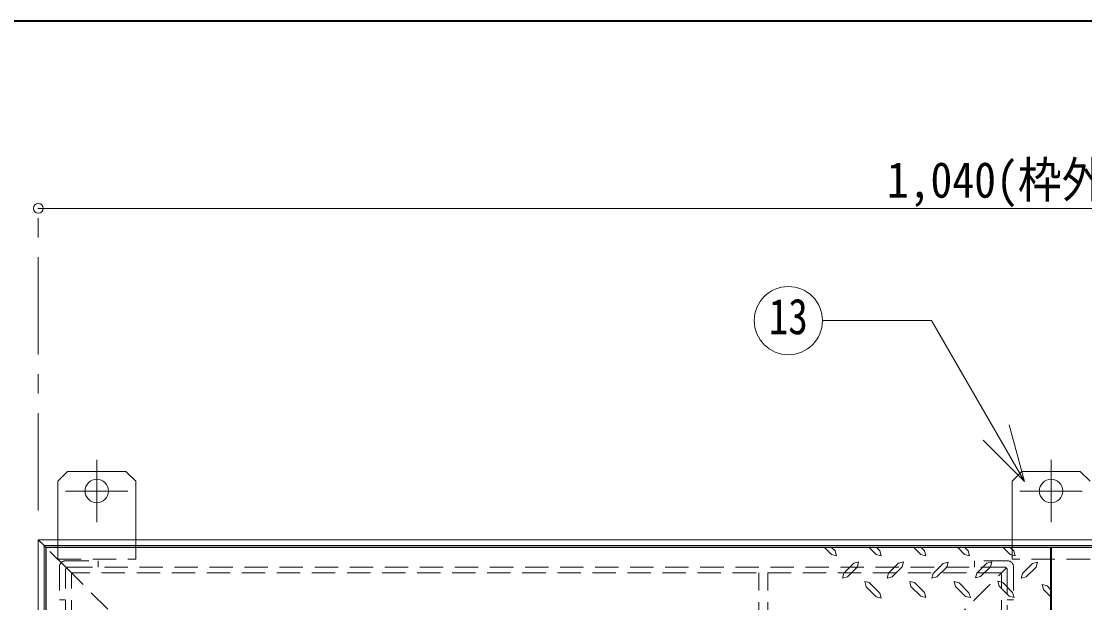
# Model space of a CAD drawing. Units: millimetres at full size, sheet at 1:10; details may follow other scales. Extents: x -2094 to 1956, y -1414 to 1396.
# Drawn here: x -1762 to -1216, y 1098 to 1396 of the extents above; entities that cross this region are included whole.
import ezdxf
from ezdxf.enums import TextEntityAlignment as Align

# ---------------------------------------------------------------- set-up
doc = ezdxf.new("R2010")
doc.units = ezdxf.units.MM
doc.header["$LTSCALE"] = 10
doc.header["$PDMODE"] = 32
doc.header["$PDSIZE"] = 5
doc.linetypes.add('CHAIN1', pattern=[8, 5, -1, 1, -1])
doc.linetypes.add('DASHED1', pattern=[1.8, 1.2, -0.6])
doc.layers.add('0-0_ﾚｲﾔ1', color=4, linetype='Continuous', lineweight=9)
doc.styles.add('ＭＳ ゴシック', font='')
doc.styles.get('ＭＳ ゴシック').set_extended_font_data('MS Gothic')

msp = doc.modelspace()

# ---------------------------------------------------------------- linework, layer by layer
at = {"layer": '0-0_ﾚｲﾔ1', "color": 1, "lineweight": 40}
for p, q in [((1956.31, 1396.33), (-2093.69, 1396.33)), ((-1233.69, 835.33), (-1233.69, 1126.33))]:
    msp.add_line(p, q, dxfattribs=at)
at = {"layer": '0-0_ﾚｲﾔ1', "linetype": 'CHAIN1'}
for p, q in [((-1753.69, 1145.33), (-1753.69, 1300.33)), ((-1723.69, 1171.33), (-1723.69, 1139.33)), ((-1233.69, 1171.33), (-1233.69, 1139.33)), ((-1707.69, 1155.33), (-1739.69, 1155.33)), ((-1249.69, 1155.33), (-1217.69, 1155.33))]:
    msp.add_line(p, q, dxfattribs=at)
at = {"layer": '0-0_ﾚｲﾔ1'}
for p, q in [((-713.69, 1300.33), (-1753.69, 1300.33)), ((-1743.69, 1160.33), (-1738.69, 1165.33)), ((-1708.69, 1165.33), (-1738.69, 1165.33)), ((-1708.69, 1165.33), (-1703.69, 1160.33)), ((-1248.69, 1165.33), (-1253.69, 1160.33)), ((-1248.69, 1165.33), (-1218.69, 1165.33)), ((-1213.69, 1160.33), (-1218.69, 1165.33)), ((-1743.69, 1160.33), (-1743.69, 1130.33)), ((-1703.69, 1160.33), (-1703.69, 1130.33)), ((-1253.69, 1160.33), (-1253.69, 1130.33)), ((-1750.69, 1127.33), (-1749.69, 1126.33)), ((-1350.09, 1126.33), (-1346.47, 1122.72)), ((-1346.39, 1126.33), (-1344.62, 1124.57)), ((-1327.11, 1126.33), (-1323.49, 1122.72)), ((-1323.41, 1126.33), (-1321.64, 1124.57)), ((-1304.2, 1126.33), (-1300.59, 1122.72)), ((-1300.43, 1126.33), (-1298.66, 1124.57)), ((-1281.57, 1126.33), (-1278.17, 1122.8)), ((-1277.93, 1126.33), (-1276.24, 1124.65)), ((-1258.32, 1126.33), (-1254.7, 1122.72)), ((-1254.62, 1126.33), (-1252.86, 1124.57)), ((-1343.9, 1122.08), (-1346.47, 1122.72)), ((-1344.62, 1124.57), (-1343.9, 1122.08)), ((-1320.92, 1122.08), (-1323.49, 1122.72)), ((-1321.64, 1124.57), (-1320.92, 1122.08)), ((-1298.02, 1122), (-1300.59, 1122.72)), ((-1298.66, 1124.57), (-1298.02, 1122)), ((-1275.6, 1122.16), (-1278.17, 1122.8)), ((-1276.24, 1124.65), (-1275.6, 1122.16)), ((-1252.13, 1122), (-1254.7, 1122.72)), ((-1252.86, 1124.57), (-1252.13, 1122)), ((-1338.2, 1111.31), (-1333.13, 1116.37)), ((-1315.21, 1111.31), (-1310.15, 1116.37)), ((-1292.31, 1111.23), (-1287.25, 1116.29)), ((-1269.89, 1111.39), (-1264.83, 1116.45)), ((-1246.43, 1111.23), (-1241.37, 1116.29)), ((-1340.12, 1113.16), (-1340.77, 1110.66)), ((-1338.2, 1111.31), (-1340.77, 1110.66)), ((-1327.06, 1108.41), (-1329.28, 1108.98)), ((-1328.56, 1106.12), (-1329.28, 1108.98)), ((-1317.14, 1113.16), (-1317.78, 1110.66)), ((-1315.21, 1111.31), (-1317.78, 1110.66)), ((-1305.65, 1106.41), (-1306.29, 1108.98)), ((-1303.8, 1108.33), (-1306.29, 1108.98)), ((-1294.24, 1113.08), (-1294.88, 1110.58)), ((-1292.31, 1111.23), (-1294.88, 1110.58)), ((-1282.75, 1106.33), (-1283.39, 1108.9)), ((-1280.9, 1108.25), (-1283.39, 1108.9)), ((-1271.82, 1113.24), (-1272.46, 1110.75)), ((-1269.89, 1111.39), (-1272.46, 1110.75)), ((-1260.33, 1106.49), (-1260.97, 1109.06)), ((-1258.48, 1108.41), (-1260.97, 1109.06)), ((-1248.36, 1113.08), (-1249, 1110.58)), ((-1246.43, 1111.23), (-1249, 1110.58)), ((-1328.56, 1106.12), (-1323.49, 1101.05)), ((-1327.06, 1108.41), (-1321.64, 1102.9)), ((-1326.7, 1108.04), (-1326.94, 1108.1)), ((-1305.65, 1106.41), (-1300.59, 1101.34)), ((-1303.8, 1108.33), (-1298.74, 1103.19)), ((-1298.74, 1103.19), (-1298.02, 1100.7)), ((-1282.75, 1106.33), (-1277.69, 1101.26)), ((-1280.9, 1108.25), (-1275.84, 1103.11)), ((-1275.84, 1103.11), (-1275.12, 1100.62)), ((-1260.33, 1106.49), (-1255.27, 1101.42)), ((-1258.48, 1108.41), (-1253.42, 1103.27)), ((-1253.42, 1103.27), (-1252.7, 1100.78)), ((-1235.74, 1106.73), (-1238.31, 1107.37)), ((-1237.59, 1104.8), (-1238.31, 1107.37)), ((-1237.59, 1104.8), (-1233.69, 1100.9)), ((-1235.74, 1106.73), (-1233.69, 1104.39)), ((-1320.92, 1100.41), (-1323.49, 1101.05)), ((-1321.64, 1102.9), (-1320.92, 1100.41)), ((-1298.02, 1100.7), (-1300.59, 1101.34)), ((-1275.12, 1100.62), (-1277.69, 1101.26)), ((-1252.7, 1100.78), (-1255.27, 1101.42))]:
    msp.add_line(p, q, dxfattribs=at)
at = {"layer": '0-0_ﾚｲﾔ1', "color": 7, "lineweight": 18}
for p, q in [((-1295.01, 1242.75), (-1351.08, 1242.75)), ((-1247.39, 1160.28), (-1295.01, 1242.75)), ((-1247.39, 1160.28), (-1255.16, 1189.26)), ((-1247.39, 1160.28), (-1268.61, 1181.49)), ((-1750.69, 1127.33), (-1753.69, 1130.33)), ((-713.69, 1130.33), (-1753.69, 1130.33)), ((-1753.69, 1130.33), (-1753.69, 835.33)), ((-716.69, 1127.33), (-1750.69, 1127.33)), ((-1750.69, 1127.33), (-1750.69, 835.33))]:
    msp.add_line(p, q, dxfattribs=at)
at = {"layer": '0-0_ﾚｲﾔ1', "linetype": 'DASHED1'}
for p, q in [((-1743.69, 1130.33), (-1743.69, 1120.33)), ((-1703.69, 1130.33), (-1703.69, 1120.33)), ((-1253.69, 1130.33), (-1253.69, 1120.33)), ((-1739.22, 1115.87), (-1749.69, 1126.33)), ((-1743.69, 1120.33), (-1703.69, 1120.33)), ((-1739.69, 1119.53), (-1722.89, 1119.53)), ((-1722.89, 1119.53), (-1722.89, 1116.33)), ((-1272.99, 1119.53), (-1272.99, 1116.33)), ((-1256.19, 1119.53), (-1272.99, 1119.53)), ((-1213.69, 1120.33), (-1253.69, 1120.33)), ((-1742.89, 1116.33), (-1742.89, 1099.53)), ((-1252.99, 1116.33), (-1252.99, 1099.53)), ((-1259.19, 1113.33), (-1736.69, 1113.33)), ((-1736.69, 835.33), (-1736.69, 1113.33)), ((-1383.69, 1086.33), (-1383.69, 1113.33)), ((-1379.19, 1086.33), (-1379.19, 1113.33)), ((-1259.19, 835.33), (-1259.19, 1113.33)), ((-1739.69, 1099.53), (-1742.89, 1099.53)), ((-1256.19, 1099.53), (-1252.99, 1099.53))]:
    msp.add_line(p, q, dxfattribs=at)
at = {"layer": '0-0_ﾚｲﾔ1', "color": 5, "lineweight": 25}
for p in [(-717.69, 1126.33), (-1749.69, 835.33)]:
    msp.add_line(p, (-1749.69, 1126.33), dxfattribs=at)
at = {"layer": '0-0_ﾚｲﾔ1', "color": 7, "linetype": 'DASHED1', "lineweight": 18}
for p, q in [((-1739.69, 835.33), (-1739.69, 1114.73)), ((-1739.22, 1115.87), (-1709.69, 1086.33)), ((-1257.79, 1116.33), (-1738.09, 1116.33)), ((-1286.19, 1086.33), (-1256.66, 1115.87)), ((-1256.19, 1114.73), (-1256.19, 835.33))]:
    msp.add_line(p, q, dxfattribs=at)
at = {"layer": '0-0_ﾚｲﾔ1'}
for points in [[(-1340.12, 1113.16), (-1334.98, 1118.3), (-1332.49, 1118.94), (-1333.13, 1116.37)], [(-1317.14, 1113.16), (-1312, 1118.3), (-1309.51, 1118.94), (-1310.15, 1116.37)], [(-1294.24, 1113.08), (-1289.1, 1118.22), (-1286.61, 1118.86), (-1287.25, 1116.29)], [(-1271.82, 1113.24), (-1266.68, 1118.38), (-1264.19, 1119.02), (-1264.83, 1116.45)], [(-1248.36, 1113.08), (-1243.21, 1118.22), (-1240.72, 1118.86), (-1241.37, 1116.29)]]:
    msp.add_lwpolyline(points, dxfattribs=at)
at = {"layer": '0-0_ﾚｲﾔ1', "color": 7, "lineweight": 18}
msp.add_circle((-1368.58, 1242.75), 17.5, dxfattribs=at)
at = {"layer": '0-0_ﾚｲﾔ1'}
for centre in [(-1723.69, 1155.33), (-1233.69, 1155.33)]:
    msp.add_circle(centre, 6, dxfattribs=at)
at = {"layer": '0-0_ﾚｲﾔ1', "linetype": 'DASHED1'}
for centre, start, end in [((-1739.69, 1116.33), 90, 180), ((-1256.19, 1116.33), 0, 90)]:
    msp.add_arc(centre, 3.2, start, end, dxfattribs=at)
at = {"layer": '0-0_ﾚｲﾔ1', "color": 7, "linetype": 'DASHED1', "lineweight": 18}
for centre, start, end in [((-1738.09, 1114.73), 90, 180), ((-1257.79, 1114.73), 0, 90)]:
    msp.add_arc(centre, 1.6, start, end, dxfattribs=at)
at = {"layer": '0-0_ﾚｲﾔ1', "color": 1}
msp.add_point((-1753.69, 1300.33), dxfattribs=at)

# ---------------------------------------------------------------- texts
at = {"layer": '0-0_ﾚｲﾔ1', "color": 7, "style": 'ＭＳ ゴシック'}
for s, width, p in [('1,040(枠外寸法)', 0.9, (-1318.07, 1300.33)), ('13', 0.8, (-1378.58, 1230.25))]:
    msp.add_text(s, height=18.33, dxfattribs=dict(at, width=width)).set_placement(p, align=Align.BOTTOM_LEFT)

doc.saveas('drawing.dxf')
